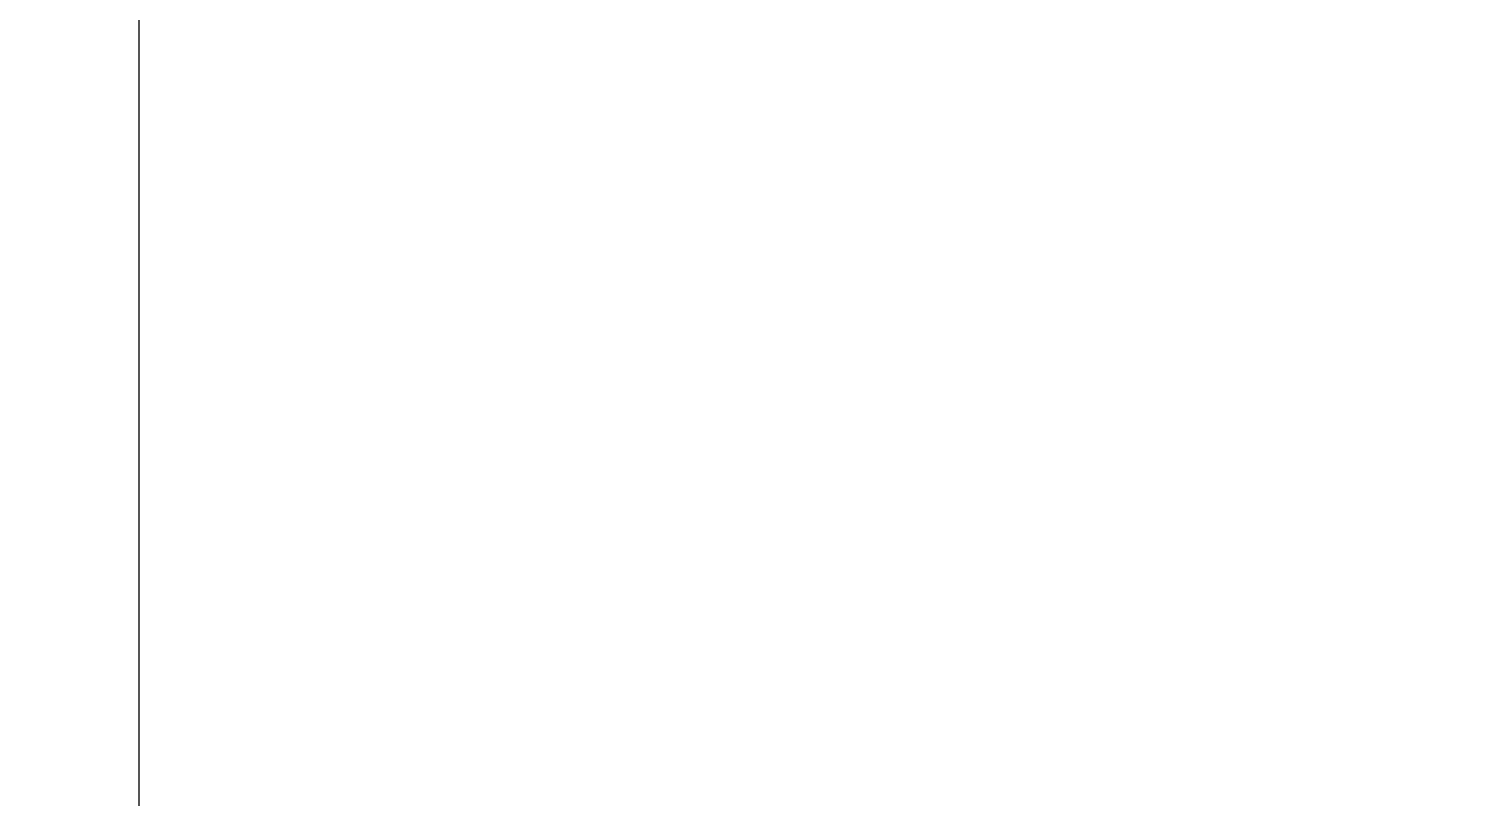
# Model space of a CAD drawing. Header units: millimetres. Extents: x 434053 to 1059003, y -2417481 to 936527.
# Drawn here: x 534901.22 to 534929.55, y -2126241.25 to -2126226.2 of the extents above; entities that cross this region are included whole.
import ezdxf

# ---------------------------------------------------------------- set-up
doc = ezdxf.new("R2010")
doc.units = ezdxf.units.MM
doc.header["$LTSCALE"] = 1000
doc.header["$MEASUREMENT"] = 0
doc.layers.add('fur2023', color=252, linetype='Continuous')
doc.layers.add('建筑-楼板开洞', color=251, linetype='Continuous')

# ---------------------------------------------------------------- blocks, each defined once
blk = doc.blocks.new('dgsdgadffAccessible Toilet')
at = {"layer": 'fur2023', "linetype": 'Continuous'}
blk.add_line((-839.5, -321.530551), (-839.5, -268.530551), dxfattribs=at)
blk = doc.blocks.new('adfadfd')
at = {"layer": 'fur2023', "xscale": -1, "rotation": 180}
blk.add_blockref('dgsdgadffAccessible Toilet', (-3515.09, 15719.975), dxfattribs=at)

msp = doc.modelspace()

# ---------------------------------------------------------------- hatches: boundary and pattern name
at = {"layer": '建筑-楼板开洞'}
h = msp.add_hatch(dxfattribs=at)
h.set_pattern_fill('ANGLE', color=256, scale=300)
h.set_pattern_definition([(0, (-12063903.9, -1756399.4), (0, 1047.75), [762, -285.75]), (90, (-12063903.9, -1756399.4), (-1047.75, 6e-14), [762, -285.75])])
h.paths.add_polyline_path([(540892.878, -2117486.231), (533592.878, -2117486.231), (533592.878, -2130686.231), (540892.878, -2130686.231)])

# ---------------------------------------------------------------- next in the draw order: block references
at = {"layer": 'fur2023'}
msp.add_blockref('adfadfd', (539257.968, -2142256.206), dxfattribs=at)

doc.saveas('drawing.dxf')
